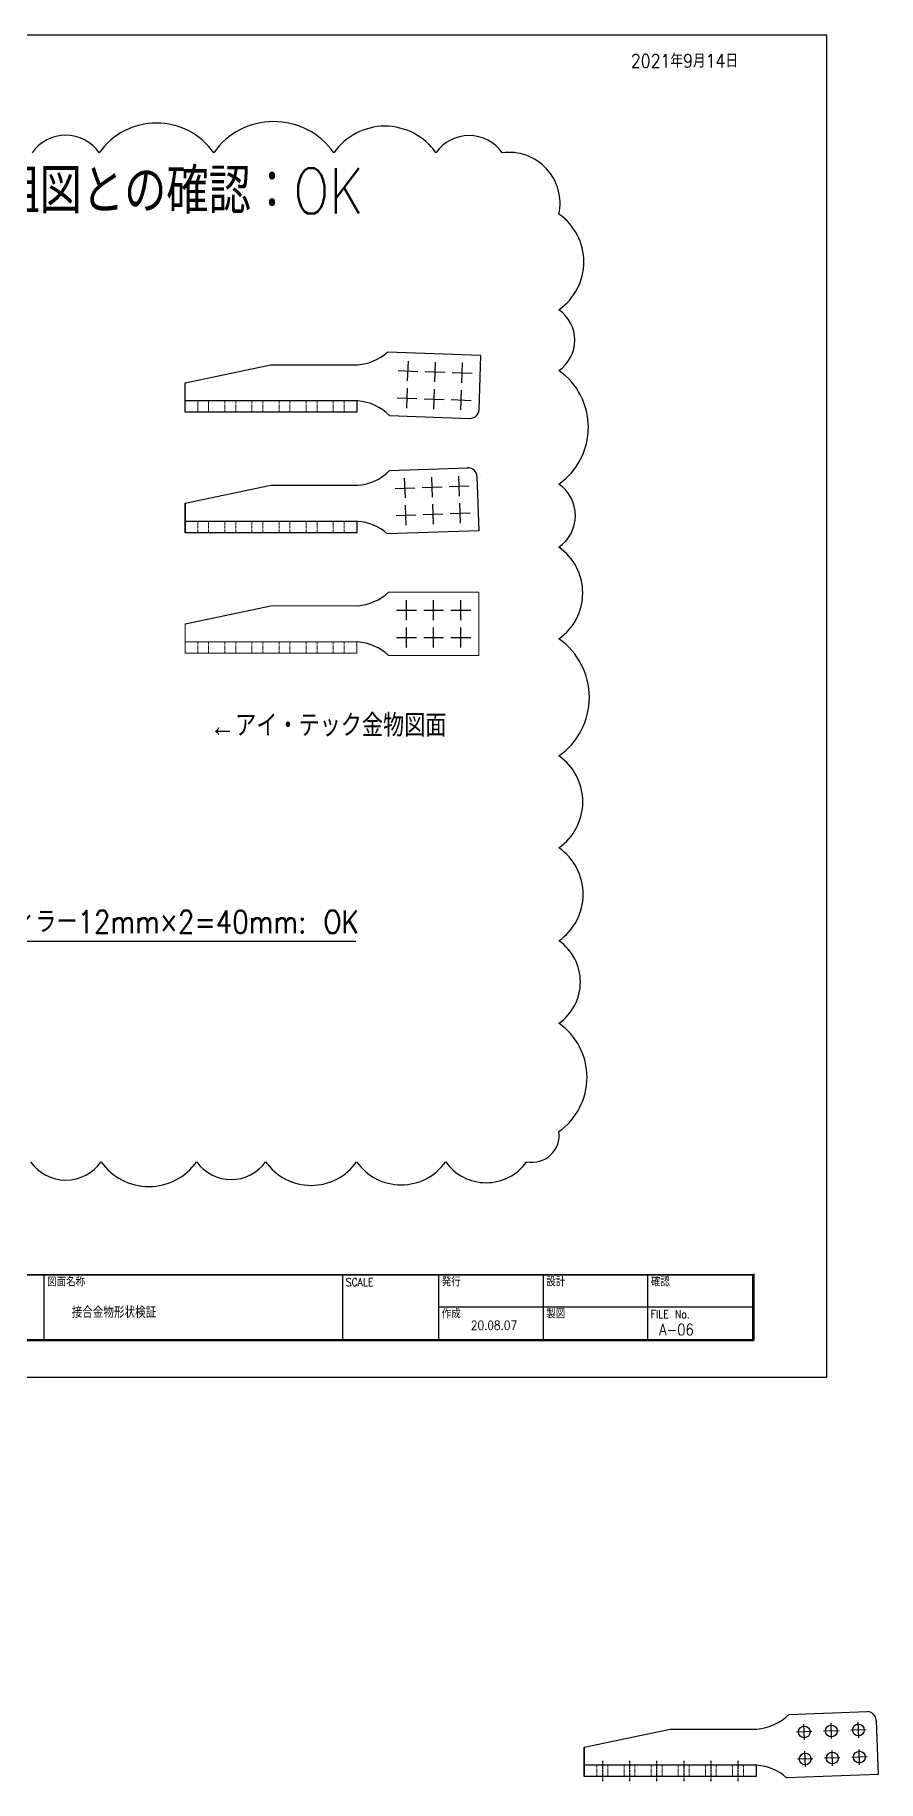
# Model space of a CAD drawing. Extents: x 89504 to 820828, y -112826 to 219894.
# Drawn here: x 808746 to 810612, y -105779 to -101916 of the extents above; entities that cross this region are included whole.
import ezdxf
from ezdxf.enums import TextEntityAlignment as Align

# ---------------------------------------------------------------- set-up
doc = ezdxf.new("R2010")
doc.units = 0
doc.header["$MEASUREMENT"] = 0
doc.linetypes.add('CENTER1', pattern=[10, 6.25, -1.25, 1.25, -1.25])
doc.layers.get('0').update_dxf_attribs({"color": 3, "linetype": 'CONTINUOUS'})
for name, color, linetype in [('00_修正第五回', 2, 'CONTINUOUS'), ('00_修正第五回雲', 2, 'CONTINUOUS'), ('I図面枠', 211, 'CONTINUOUS'), ('waku$0$00_01雲', 2, 'CONTINUOUS'), ('waku$0$MOJI', 7, 'CONTINUOUS'), ('waku$0$ZATU', 3, 'CONTINUOUS'), ('waku$0$図面０-KIJUN', 7, 'CONTINUOUS'), ('寸法', 4, 'CONTINUOUS'), ('金物', 7, 'CONTINUOUS')]:
    doc.layers.add(name, color=color, linetype=linetype)
doc.layers.add('waku$0$DEF', color=161, linetype='CONTINUOUS', plot=False)
doc.styles.add('DRACAD', font='txt', dxfattribs={"width": 0.85, "bigfont": 'extfont2'})
doc.styles.add('waku$0$DRACAD', font='txt', dxfattribs={"width": 0.85, "bigfont": 'extfont2'})
doc.styles.add('waku$0$MSGOTHIC', font='msgothic.ttc')

# ---------------------------------------------------------------- blocks, each defined once
blk = doc.blocks.new('waku')
h = blk.add_hatch()
h.set_pattern_fill('DOTS', color=5, scale=99, style=0)
h.set_pattern_definition([(3e-15, (-76119.7, 398079.86), (78.58125, 157.1625), [0, -157.1625])])
h.paths.add_polyline_path([(-65802, -72299, 1), (-67274, -72299, 1)])
at = {"color": 5}
for p, q in [((-66962, -70498), (-66915, -70430)), ((-66893, -70498), (-66845, -70430)), ((-66824, -70498), (-66776, -70430)), ((-66755, -70498), (-66707, -70430)), ((-66686, -70498), (-66638, -70430)), ((-66639, -70531), (-66569, -70430)), ((-66605, -70580), (-66500, -70430)), ((-66570, -70630), (-66431, -70430)), ((-66536, -70679), (-66362, -70430)), ((-66501, -70728), (-66292, -70430)), ((-66467, -70778), (-66223, -70430)), ((-66432, -70827), (-66154, -70430)), ((-66397, -70876), (-66085, -70430)), ((-66363, -70926), (-66016, -70430)), ((-66328, -70975), (-65947, -70430)), ((-66294, -71025), (-65878, -70430)), ((-66259, -71074), (-65858, -70501)), ((-66225, -71123), (-65824, -70551)), ((-66190, -71173), (-65789, -70600)), ((-66155, -71222), (-65754, -70649)), ((-66121, -71271), (-65720, -70699)), ((-66086, -71321), (-65685, -70748)), ((-66052, -71370), (-65651, -70797)), ((-66017, -71420), (-65616, -70847)), ((-65983, -71469), (-65582, -70896)), ((-65948, -71518), (-65186, -70430)), ((-65913, -71568), (-65117, -70430)), ((-65879, -71617), (-65048, -70430)), ((-65856, -70498), (-65808, -70430)), ((-65844, -71666), (-64979, -70430)), ((-65810, -71716), (-64910, -70430)), ((-65787, -70498), (-65739, -70430)), ((-65775, -71765), (-64840, -70430)), ((-65741, -71815), (-64771, -70430)), ((-65718, -70498), (-65670, -70430)), ((-65706, -71864), (-64702, -70430)), ((-65671, -71913), (-64633, -70430)), ((-65637, -71963), (-64564, -70430)), ((-65602, -72012), (-64495, -70430)), ((-65441, -70498), (-65394, -70430)), ((-65372, -70498), (-65324, -70430)), ((-65303, -70498), (-65255, -70430)), ((-64473, -70498), (-64426, -70430)), ((-64404, -70498), (-64356, -70430)), ((-64335, -70498), (-64287, -70430)), ((-64266, -70498), (-64218, -70430)), ((-64197, -70498), (-64149, -70430)), ((-65444, -72238), (-65041, -71661)), ((-65410, -72287), (-65006, -71711)), ((-65375, -72336), (-64971, -71760)), ((-65341, -72386), (-64937, -71809)), ((-65306, -72435), (-64902, -71859)), ((-65271, -72485), (-64868, -71908)), ((-65237, -72534), (-64833, -71957)), ((-65202, -72583), (-64799, -72007)), ((-65168, -72633), (-64764, -72056)), ((-65133, -72682), (-64729, -72106)), ((-65099, -72731), (-64695, -72155)), ((-65064, -72781), (-64660, -72204)), ((-65029, -72830), (-64626, -72254)), ((-64995, -72880), (-64591, -72303)), ((-64966, -73035), (-64522, -72402)), ((-64960, -72929), (-64557, -72352)), ((-64897, -73035), (-64487, -72451)), ((-64827, -73035), (-64453, -72501)), ((-64758, -73035), (-64418, -72550)), ((-64689, -73035), (-64384, -72599)), ((-65167, -73026), (-65126, -72968)), ((-65104, -73035), (-65056, -72968)), ((-65035, -73035), (-64987, -72968)), ((-64620, -73035), (-64349, -72649)), ((-64551, -73035), (-64315, -72698)), ((-64482, -73035), (-64280, -72747)), ((-64413, -73035), (-64245, -72797)), ((-64343, -73035), (-64211, -72846)), ((-64274, -73035), (-64176, -72896)), ((-64205, -73035), (-64142, -72945)), ((-64136, -73035), (-64088, -72968)), ((-64067, -73035), (-64019, -72968)), ((-63998, -73035), (-63950, -72968)), ((-63929, -73035), (-63881, -72968)), ((-63859, -73035), (-63812, -72968))]:
    blk.add_line(p, q, dxfattribs=at)
at = {"layer": 'waku$0$DEF'}
blk.add_lwpolyline([(-76102, 40666), (92098, 40666), (92098, -78134), (-76102, -78134)], close=True, dxfattribs=at)
at = {"layer": 'waku$0$ZATU', "color": 5}
for p, q in [((-69585, -68954), (-69585, -74854)), ((-69538, -69001), (85614, -69001)), ((-69538, -69001), (-69538, -74806)), ((-69490, -69048), (85566, -69048)), ((-69490, -69048), (-69490, -74759)), ((-28130, -69048), (-28130, -74759)), ((-2644, -69048), (-2644, -74759)), ((22842, -69048), (22842, -74759)), ((49272, -69048), (49272, -74759)), ((57768, -69048), (57768, -74759)), ((67018, -69048), (67018, -74759)), ((76269, -69048), (76269, -74759)), ((85566, -69048), (85566, -74759)), ((85614, -69001), (85614, -74806)), ((85661, -68954), (85661, -74854)), ((-66994, -70430), (-65674, -70430)), ((-66994, -70498), (-66662, -70498)), ((-65568, -72061), (-66662, -70498)), ((-65568, -70916), (-65860, -70498)), ((-65860, -70498), (-65674, -70498)), ((-65568, -72061), (-64473, -70498)), ((-65568, -70916), (-65275, -70498)), ((-65461, -70430), (-64142, -70430)), ((-65461, -70498), (-65275, -70498)), ((-64473, -70498), (-64142, -70498)), ((-65479, -72188), (-65075, -71612)), ((-64933, -72968), (-65479, -72188)), ((-64126, -72968), (-65075, -71612)), ((57768, -71880), (85566, -71880)), ((-65143, -72968), (-64933, -72968)), ((-65143, -73035), (-63789, -73035)), ((-64126, -72968), (-63789, -72968)), ((-69585, -74854), (85661, -74854)), ((-69538, -74806), (85614, -74806)), ((-69490, -74759), (85566, -74759))]:
    blk.add_line(p, q, dxfattribs=at)
blk.add_circle((-66538, -72299), 736, dxfattribs=at)
for centre, start, end in [((-66994, -70464), 90, 270), ((-65674, -70464), 270, 90), ((-65461, -70464), 90, 270), ((-64142, -70464), 270, 90), ((-65143, -73002), 90, 270), ((-63789, -73002), 270, 90)]:
    blk.add_arc(centre, 34, start, end, dxfattribs=at)
at = {"layer": 'waku$0$00_01雲', "linetype": 'Continuous', "style": 'waku$0$DRACAD', "width": 0.85}
blk.add_text('2021年9月14日', height=1200, dxfattribs=at).set_placement((79533, 38370), align=Align.MIDDLE_CENTER)
at = {"layer": 'waku$0$MOJI'}
for s, height, style, width, p in [('一\u3000級\u3000建\u3000築\u3000士\u3000事\u3000務\u3000所', 600.04, 'waku$0$DRACAD', 0.85, (-54096, -70507)), ('一級建築士事務所\u3000熊本県知事登録 第2995号', 550.04, 'waku$0$DRACAD', 0.85, (-36807, -71346)), ('雄健工業株式会社', 1415.9, 'waku$0$MSGOTHIC', 1.2, (-54034, -72186)), ('一級建築士登録 第161931号\u3000\u3000\u3000三原\u3000眞次', 550.04, 'waku$0$DRACAD', 0.85, (-36805, -72903)), ('広岡駐車場開発駐車場整備計画', 1200.08, 'waku$0$DRACAD', 0.85, (10506, -72478)), ('YUKEN', 623, 'waku$0$MSGOTHIC', 1.5, (-65533, -73814)), ('20.08.07', 800.1, 'waku$0$DRACAD', 0.85, (62673, -73506))]:
    blk.add_text(s, height=height, dxfattribs=dict(at, style=style, width=width)).set_placement(p, align=Align.MIDDLE)
at = {"layer": 'waku$0$ZATU', "color": 5, "style": 'waku$0$DRACAD', "width": 0.85}
for s, p in [('工事名', (-2361, -70040)), ('図面名称', (23125, -70040)), ('SCALE', (49556, -70040)), ('発行', (58051, -70040)), ('設計', (67301, -70040)), ('確認', (76552, -70040)), ('作成', (58051, -72871)), ('製図', (67301, -72871)), ('FILE No.', (76552, -72871))]:
    blk.add_text(s, height=707.9, dxfattribs=at).set_placement(p)
at = {"layer": 'waku$0$図面０-KIJUN', "linetype": 'Continuous', "style": 'waku$0$DRACAD', "width": 0.85}
for s, height, p in [(' 構造設計', 550, (-28130, -69978)), ('   株式会社\u3000エス・ティプランニング', 700, (-28130, -70881)), ('      設計事務所登録 \u3000(東京都）  第46627号', 550, (-28130, -71755)), ('      一級建築士登録\u3000 (大臣）   第250088号', 550, (-28130, -72600)), ('      構造設計一級建築士            第201号\u3000佐藤\u3000裕司', 550, (-28130, -73445))]:
    blk.add_text(s, height=height, dxfattribs=at).set_placement(p)

msp = doc.modelspace()

# ---------------------------------------------------------------- linework, layer by layer
at = {"layer": '00_修正第五回'}
for p, q in [((809732.814, -102625.42971), (809525.79857, -102618.20057)), ((809078.26704, -102685.92461), (809268.26704, -102645.92461)), ((809078.26704, -102685.92461), (809268.26704, -102645.92461)), ((809268.26704, -102645.92461), (809268.26704, -102645.92461)), ((809268.26704, -102645.92461), (809460.26704, -102645.92461)), ((809549.52889, -102659.05362), (809593.50209, -102660.58922)), ((809570.74769, -102681.80802), (809572.28329, -102637.83482)), ((809609.49234, -102661.14759), (809653.46553, -102662.68319)), ((809630.71114, -102683.90199), (809632.24674, -102639.92879)), ((809690.67459, -102685.99596), (809692.21019, -102642.02276)), ((809728.62606, -102745.35661), (809732.814, -102625.42971)), ((809732.814, -102625.42971), (809732.814, -102625.42971)), ((809078.26704, -102750.92461), (809078.26704, -102685.92461)), ((809078.26704, -102685.92461), (809078.26704, -102685.92461)), ((809568.65372, -102741.77147), (809570.18932, -102697.79827)), ((809628.61717, -102743.86544), (809630.15277, -102699.89224)), ((809669.45579, -102663.24156), (809713.42898, -102664.77716)), ((809460.26704, -102725.92461), (809078.26704, -102725.92461)), ((809078.26704, -102725.92461), (809078.26704, -102725.92461)), ((809458.26704, -102725.92461), (809458.26704, -102725.92461)), ((809458.26704, -102725.92461), (809458.26704, -102750.92461)), ((809547.43492, -102719.01707), (809591.40812, -102720.55267)), ((809607.39837, -102721.11104), (809651.37156, -102722.64664)), ((809667.36182, -102723.20501), (809711.33501, -102724.74061)), ((809688.58062, -102745.95941), (809690.11622, -102701.98621)), ((809458.26704, -102750.92461), (809078.26704, -102750.92461)), ((809078.26704, -102750.92461), (809078.26704, -102750.92461)), ((809458.26704, -102750.92461), (809458.26704, -102750.92461)), ((809458.26704, -102750.92461), (809458.26704, -102750.92461)), ((809530.84997, -102758.4623), (809707.94025, -102764.64643)), ((809727.92807, -102765.34442), (809727.92807, -102765.34442)), ((809530.93073, -102879.87573), (809704.10131, -102873.8407)), ((809685.57928, -102936.51311), (809684.04368, -102892.53991)), ((809704.10131, -102873.8407), (809704.10131, -102873.8407)), ((809722.63174, -102871.76869), (809722.63174, -102871.76869)), ((809724.08913, -102893.14271), (809728.27706, -103013.06961)), ((809732.814, -102892.00062), (809732.814, -102892.00062)), ((809078.26704, -102952.49552), (809268.26704, -102912.49552)), ((809078.26704, -102952.49552), (809268.26704, -102912.49552)), ((809078.26704, -102952.49552), (809268.26704, -102912.49552)), ((809078.26704, -102952.49552), (809268.26704, -102912.49552)), ((809268.26704, -102912.49552), (809268.26704, -102912.49552)), ((809268.26704, -102912.49552), (809460.26704, -102912.49552)), ((809268.26704, -102912.49552), (809268.26704, -102912.49552)), ((809268.26704, -102912.49552), (809460.26704, -102912.49552)), ((809268.26704, -102912.49552), (809268.26704, -102912.49552)), ((809268.26704, -102912.49552), (809460.26704, -102912.49552)), ((809542.89798, -102919.48225), (809586.87118, -102917.94665)), ((809565.65238, -102940.70105), (809564.11678, -102896.72785)), ((809602.86143, -102917.38828), (809646.83463, -102915.85268)), ((809625.61583, -102938.60708), (809624.08023, -102894.63388)), ((809662.82488, -102915.29431), (809706.79808, -102913.75871)), ((809078.26704, -102952.49552), (809078.26704, -103017.49552)), ((809078.26704, -103017.49552), (809078.26704, -102952.49552)), ((809078.26704, -102952.49552), (809078.26704, -102952.49552)), ((809078.26704, -102952.49552), (809078.26704, -102952.49552)), ((809078.26704, -102952.49552), (809078.26704, -103017.49552)), ((809567.74635, -103000.66449), (809566.21075, -102956.6913)), ((809627.7098, -102998.57052), (809626.1742, -102954.59733)), ((809687.67325, -102996.47656), (809686.13765, -102952.50336)), ((809460.26704, -102992.49552), (809078.26704, -102992.49552)), ((809460.26704, -102992.49552), (809078.26704, -102992.49552)), ((809078.26704, -102992.49552), (809078.26704, -102992.49552)), ((809460.26704, -102992.49552), (809078.26704, -102992.49552)), ((809078.26704, -102992.49552), (809078.26704, -102992.49552)), ((809078.57317, -103002.24544), (809078.57317, -103002.24544)), ((809079.57647, -102977.26558), (809079.57647, -102977.26558)), ((809458.26704, -102992.49552), (809458.26704, -103017.49552)), ((809458.26704, -102992.49552), (809458.26704, -102992.49552)), ((809458.26704, -102992.49552), (809458.26704, -103017.49552)), ((809458.26704, -102992.49552), (809458.26704, -103017.49552)), ((809544.99195, -102979.4457), (809588.96515, -102977.9101)), ((809604.9554, -102977.35173), (809648.9286, -102975.81613)), ((809664.91885, -102975.25776), (809708.89205, -102973.72216)), ((809458.26704, -103017.49552), (809078.26704, -103017.49552)), ((809458.26704, -103017.49552), (809078.26704, -103017.49552)), ((809078.26704, -103017.49552), (809078.26704, -103017.49552)), ((809458.26704, -103017.49552), (809078.26704, -103017.49552)), ((809078.26704, -103017.49552), (809078.26704, -103017.49552)), ((809458.26704, -103017.49552), (809458.26704, -103017.49552)), ((809458.26704, -103017.49552), (809458.26704, -103017.49552)), ((809458.26704, -103017.49552), (809458.26704, -103017.49552)), ((809458.26704, -103017.49552), (809458.26704, -103017.49552)), ((809458.26704, -103017.49552), (809458.26704, -103017.49552)), ((809728.27706, -103013.06961), (809525.7132, -103020.1433)), ((809528.26704, -103022.49552), (809528.26704, -103022.49552)), ((809728.25019, -103011.65591), (809728.25019, -103011.65591)), ((809728.27706, -103013.06961), (809728.27706, -103013.06961)), ((809078.26704, -103219.06644), (809268.26704, -103179.06644)), ((809546.26704, -103189.06644), (809590.26704, -103189.06644)), ((809568.26704, -103211.06644), (809568.26704, -103167.06644)), ((809606.26704, -103189.06644), (809650.26704, -103189.06644)), ((809628.26704, -103211.06644), (809628.26704, -103167.06644)), ((809666.26704, -103189.06644), (809710.26704, -103189.06644)), ((809688.26704, -103211.06644), (809688.26704, -103167.06644)), ((809568.26704, -103271.06644), (809568.26704, -103227.06644)), ((809628.26704, -103271.06644), (809628.26704, -103227.06644)), ((809688.26704, -103271.06644), (809688.26704, -103227.06644)), ((809546.26704, -103249.06644), (809590.26704, -103249.06644)), ((809606.26704, -103249.06644), (809650.26704, -103249.06644)), ((809666.26704, -103249.06644), (809710.26704, -103249.06644)), ((809456.09303, -103921.53222), (808265.16535, -103921.53222))]:
    msp.add_line(p, q, dxfattribs=at)
at = {"layer": '00_修正第五回', "lineweight": 18}
for p, q in [((809460.26704, -102645.92461), (809268.26704, -102645.92461)), ((809078.26704, -102685.92461), (809078.26704, -102725.92461)), ((809078.26704, -102725.92461), (809078.26704, -102750.92461)), ((809460.26704, -102725.92461), (809078.26704, -102725.92461)), ((809106.26704, -102750.92461), (809106.26704, -102725.92461)), ((809130.26704, -102750.92461), (809130.26704, -102725.92461)), ((809458.26704, -102750.92461), (809458.26704, -102725.92461)), ((809078.26704, -102750.92461), (809458.26704, -102750.92461)), ((809460.26704, -102912.49552), (809268.26704, -102912.49552)), ((809078.26704, -102952.49552), (809078.26704, -102992.49552)), ((809078.26704, -102992.49552), (809078.26704, -103017.49552)), ((809460.26704, -102992.49552), (809078.26704, -102992.49552)), ((809458.26704, -103017.49552), (809458.26704, -102992.49552)), ((809078.26704, -103017.49552), (809458.26704, -103017.49552)), ((809728.26704, -103149.06644), (809528.26704, -103149.06644)), ((809728.26704, -103289.06644), (809728.26704, -103149.06644)), ((809460.26704, -103179.06644), (809268.26704, -103179.06644)), ((809078.26704, -103219.06644), (809078.26704, -103259.06644)), ((809078.26704, -103259.06644), (809078.26704, -103284.06644)), ((809460.26704, -103259.06644), (809078.26704, -103259.06644)), ((809458.26704, -103284.06644), (809458.26704, -103259.06644)), ((809078.26704, -103284.06644), (809458.26704, -103284.06644)), ((809728.26704, -103289.06644), (809528.26704, -103289.06644))]:
    msp.add_line(p, q, dxfattribs=at)
at = {"layer": '00_修正第五回', "linetype": 'CENTER1', "lineweight": 18}
for p, q in [((809166.26704, -102750.92461), (809166.26704, -102725.92461)), ((809190.26704, -102750.92461), (809190.26704, -102725.92461)), ((809226.26704, -102750.92461), (809226.26704, -102725.92461)), ((809250.26704, -102750.92461), (809250.26704, -102725.92461)), ((809286.26704, -102750.92461), (809286.26704, -102725.92461)), ((809310.26704, -102750.92461), (809310.26704, -102725.92461)), ((809346.26704, -102750.92461), (809346.26704, -102725.92461)), ((809370.26704, -102750.92461), (809370.26704, -102725.92461)), ((809406.26704, -102750.92461), (809406.26704, -102725.92461)), ((809430.26704, -102750.92461), (809430.26704, -102725.92461)), ((809106.26704, -103017.49552), (809106.26704, -102992.49552)), ((809130.26704, -103017.49552), (809130.26704, -102992.49552)), ((809166.26704, -103017.49552), (809166.26704, -102992.49552)), ((809190.26704, -103017.49552), (809190.26704, -102992.49552)), ((809226.26704, -103017.49552), (809226.26704, -102992.49552)), ((809250.26704, -103017.49552), (809250.26704, -102992.49552)), ((809286.26704, -103017.49552), (809286.26704, -102992.49552)), ((809310.26704, -103017.49552), (809310.26704, -102992.49552)), ((809346.26704, -103017.49552), (809346.26704, -102992.49552)), ((809370.26704, -103017.49552), (809370.26704, -102992.49552)), ((809406.26704, -103017.49552), (809406.26704, -102992.49552)), ((809430.26704, -103017.49552), (809430.26704, -102992.49552)), ((809106.26704, -103284.06644), (809106.26704, -103259.06644)), ((809130.26704, -103284.06644), (809130.26704, -103259.06644)), ((809166.26704, -103284.06644), (809166.26704, -103259.06644)), ((809190.26704, -103284.06644), (809190.26704, -103259.06644)), ((809226.26704, -103284.06644), (809226.26704, -103259.06644)), ((809250.26704, -103284.06644), (809250.26704, -103259.06644)), ((809286.26704, -103284.06644), (809286.26704, -103259.06644)), ((809310.26704, -103284.06644), (809310.26704, -103259.06644)), ((809346.26704, -103284.06644), (809346.26704, -103259.06644)), ((809370.26704, -103284.06644), (809370.26704, -103259.06644)), ((809406.26704, -103284.06644), (809406.26704, -103259.06644)), ((809430.26704, -103284.06644), (809430.26704, -103259.06644))]:
    msp.add_line(p, q, dxfattribs=at)
at = {"layer": '00_修正第五回'}
msp.add_lwpolyline([(808736.16736, -104408.73107, 0.52056705), (808892.45061, -104408.73107, 0.52056705), (809104.04968, -104408.73107, 0.52056705), (809256.54864, -104408.73107, 0.52056705), (809457.9179, -104408.73107, 0.52056705), (809654.92506, -104408.73107, 0.52056705), (809834.04836, -104408.73107, 0.52056705), (809905.48119, -104341.78484, 0.52056705), (809905.48119, -104102.72725, 0.52056705), (809905.48119, -103920.1167, 0.52056705), (809905.48119, -103714.34056, 0.52056705), (809905.48119, -103511.22564, 0.52056705), (809905.48119, -103252.25777, 0.52056705), (809905.48119, -103049.59046, 0.52056705), (809905.48119, -102909.79534, 0.52056705), (809905.48119, -102658.80298, 0.52056705), (809905.48119, -102524.30587, 0.52056705), (809905.48119, -102312.75156, 0.52056705), (809779.93359, -102177.17873, 0.52056705), (809633.46102, -102177.17873, 0.52056705), (809407.23341, -102177.17873, 0.52056705), (809141.61251, -102177.17873, 0.52056705), (808888.51641, -102177.17873, 0.52056705), (808739.59422, -102177.17873, 0.52056705)], format="xyb", dxfattribs=at)
at = {"layer": '00_修正第五回', "ltscale": 2}
for centre, start, end in [((809452.47712, -102536.20078), 274.06094121, 311.80201103), ((809452.47712, -102835.64843), 44.56291361, 85.93905879), ((809452.47712, -102802.7717), 274.06094121, 315.4970715), ((809452.47712, -103102.21934), 48.25761527, 85.93905879), ((809452.47712, -103069.34261), 274.06094121, 313.55094581), ((809452.47712, -103368.79026), 46.44905419, 85.93905879)]:
    msp.add_arc(centre, 110, start, end, dxfattribs=at)
at = {"layer": '00_修正第五回', "linetype": 'Continuous'}
msp.add_arc((809708.63824, -102744.65862), 20, 268, 358, dxfattribs=at)
at = {"layer": '00_修正第五回'}
msp.add_arc((809704.10131, -102893.8407), 20, 2, 92, dxfattribs=at)
at = {"layer": '寸法'}
for p, q in [((810465.27165, -105669.4441), (810431.29236, -105670.63068)), ((810465.27165, -105669.4441), (810431.29236, -105670.63068)), ((810448.8753, -105687.02704), (810447.68871, -105653.04775)), ((810525.2351, -105667.35013), (810491.25581, -105668.53671)), ((810508.83875, -105684.93307), (810507.65216, -105650.95378)), ((810585.19855, -105665.25616), (810551.21926, -105666.44275)), ((810568.8022, -105682.8391), (810567.61561, -105648.85981)), ((810450.96927, -105746.99049), (810449.78268, -105713.0112)), ((810510.93272, -105744.89652), (810509.74613, -105710.91723)), ((810570.89617, -105742.80255), (810569.70958, -105708.82326)), ((810467.36562, -105729.40755), (810433.38633, -105730.59413)), ((810527.32907, -105727.31358), (810493.34978, -105728.50016)), ((810587.29252, -105725.21961), (810553.31323, -105726.40619))]:
    msp.add_line(p, q, dxfattribs=at)
at = {"layer": '寸法', "linetype": 'CENTER1'}
for p, q in [((810001.66447, -105733.81847), (810001.66447, -105778.81847)), ((810061.66447, -105733.81847), (810061.66447, -105778.81847)), ((810121.66447, -105733.81847), (810121.66447, -105778.81847)), ((810181.66447, -105733.81847), (810181.66447, -105778.81847)), ((810241.66447, -105733.81847), (810241.66447, -105778.81847)), ((810301.66447, -105733.81847), (810301.66447, -105778.81847))]:
    msp.add_line(p, q, dxfattribs=at)
at = {"layer": '金物'}
for p, q in [((810414.32815, -105631.19867), (810587.49873, -105625.16365)), ((810587.49873, -105625.16365), (810587.49873, -105625.16365)), ((809961.66447, -105703.81847), (810151.66447, -105663.81847)), ((809961.66447, -105703.81847), (810151.66447, -105663.81847)), ((809961.66447, -105703.81847), (810151.66447, -105663.81847)), ((809961.66447, -105703.81847), (810151.66447, -105663.81847)), ((810151.66447, -105663.81847), (810151.66447, -105663.81847)), ((810151.66447, -105663.81847), (810343.66447, -105663.81847)), ((810151.66447, -105663.81847), (810151.66447, -105663.81847)), ((810151.66447, -105663.81847), (810343.66447, -105663.81847)), ((810151.66447, -105663.81847), (810151.66447, -105663.81847)), ((810151.66447, -105663.81847), (810343.66447, -105663.81847)), ((810607.48655, -105644.46566), (810611.67449, -105764.39256)), ((809961.66447, -105703.81847), (809961.66447, -105768.81847)), ((809961.66447, -105768.81847), (809961.66447, -105703.81847)), ((809961.66447, -105703.81847), (809961.66447, -105703.81847)), ((809961.66447, -105703.81847), (809961.66447, -105703.81847)), ((809961.66447, -105703.81847), (809961.66447, -105768.81847)), ((810343.66447, -105743.81847), (809961.66447, -105743.81847)), ((810343.66447, -105743.81847), (809961.66447, -105743.81847)), ((809961.66447, -105743.81847), (809961.66447, -105743.81847)), ((810343.66447, -105743.81847), (809961.66447, -105743.81847)), ((809961.66447, -105743.81847), (809961.66447, -105743.81847)), ((809962.97389, -105728.58853), (809962.97389, -105728.58853)), ((810341.66447, -105743.81847), (810341.66447, -105768.81847)), ((810341.66447, -105743.81847), (810341.66447, -105743.81847)), ((810341.66447, -105743.81847), (810341.66447, -105768.81847)), ((810341.66447, -105743.81847), (810341.66447, -105768.81847)), ((810341.66447, -105768.81847), (809961.66447, -105768.81847)), ((810341.66447, -105768.81847), (809961.66447, -105768.81847)), ((809961.66447, -105768.81847), (809961.66447, -105768.81847)), ((810341.66447, -105768.81847), (809961.66447, -105768.81847)), ((809961.66447, -105768.81847), (809961.66447, -105768.81847)), ((809961.9706, -105753.56839), (809961.9706, -105753.56839)), ((810341.66447, -105768.81847), (810341.66447, -105768.81847)), ((810341.66447, -105768.81847), (810341.66447, -105768.81847)), ((810341.66447, -105768.81847), (810341.66447, -105768.81847)), ((810341.66447, -105768.81847), (810341.66447, -105768.81847)), ((810341.66447, -105768.81847), (810341.66447, -105768.81847)), ((810611.67449, -105764.39256), (810409.11062, -105771.46624)), ((810411.66447, -105773.81847), (810411.66447, -105773.81847)), ((810611.64761, -105762.97885), (810611.64761, -105762.97885)), ((810611.67449, -105764.39256), (810611.67449, -105764.39256))]:
    msp.add_line(p, q, dxfattribs=at)
at = {"layer": '金物', "lineweight": 18}
for p, q in [((810343.66447, -105663.81847), (810151.66447, -105663.81847)), ((809961.66447, -105703.81847), (809961.66447, -105743.81847)), ((809961.66447, -105743.81847), (809961.66447, -105768.81847)), ((810343.66447, -105743.81847), (809961.66447, -105743.81847)), ((810341.66447, -105768.81847), (810341.66447, -105743.81847)), ((809961.66447, -105768.81847), (810341.66447, -105768.81847))]:
    msp.add_line(p, q, dxfattribs=at)
at = {"layer": '金物', "linetype": 'CENTER1', "lineweight": 18}
for p, q in [((809989.66447, -105768.81847), (809989.66447, -105743.81847)), ((810013.66447, -105768.81847), (810013.66447, -105743.81847)), ((810049.66447, -105768.81847), (810049.66447, -105743.81847)), ((810073.66447, -105768.81847), (810073.66447, -105743.81847)), ((810109.66447, -105768.81847), (810109.66447, -105743.81847)), ((810133.66447, -105768.81847), (810133.66447, -105743.81847)), ((810169.66447, -105768.81847), (810169.66447, -105743.81847)), ((810193.66447, -105768.81847), (810193.66447, -105743.81847)), ((810229.66447, -105768.81847), (810229.66447, -105743.81847)), ((810253.66447, -105768.81847), (810253.66447, -105743.81847)), ((810289.66447, -105768.81847), (810289.66447, -105743.81847)), ((810313.66447, -105768.81847), (810313.66447, -105743.81847))]:
    msp.add_line(p, q, dxfattribs=at)
at = {"layer": '金物'}
for centre in [(810448.28201, -105670.03739), (810508.24546, -105667.94342), (810568.20891, -105665.84945), (810570.30288, -105725.8129), (810450.37598, -105730.00084), (810510.33943, -105727.90687)]:
    msp.add_circle(centre, 13, dxfattribs=at)
at = {"layer": '金物', "ltscale": 2}
for centre, start, end in [((810335.87455, -105554.09464), 274.06094121, 315.4970715), ((810335.87455, -105853.54229), 48.25761527, 85.93905879)]:
    msp.add_arc(centre, 110, start, end, dxfattribs=at)
at = {"layer": '金物'}
msp.add_arc((810587.49873, -105645.16365), 20, 2, 92, dxfattribs=at)

# ---------------------------------------------------------------- block references
at = {"layer": 'I図面枠', "xscale": 0.025, "yscale": 0.025, "zscale": 0.025}
msp.add_blockref('waku', (808194.88725, -102933.07418), dxfattribs=at)

# ---------------------------------------------------------------- texts
at = {"layer": '00_修正第五回', "style": 'DRACAD', "width": 0.85}
for s, p in [('接合金物形状検証', (808920.94408, -104741.78564)), ('A-06', (810165.56404, -104780.08042))]:
    msp.add_text(s, height=25, dxfattribs=at).set_placement(p, align=Align.MIDDLE_CENTER)
at = {"layer": '00_修正第五回雲', "linetype": 'Continuous', "lineweight": -3, "style": 'DRACAD', "width": 0.85}
for s, height, p in [('2021年9月8日：2021年9月1日軸組図との確認：OK', 100, (807040.58162, -102311.46669)), ('←アイ・テック金物図面', 50, (809133.45562, -103468.76261)), ('ウェブ16mm+フィラー12mm×2=40mm: OK', 50, (808283.48766, -103903.22867))]:
    msp.add_text(s, height=height, dxfattribs=at).set_placement(p)

doc.saveas('drawing.dxf')
